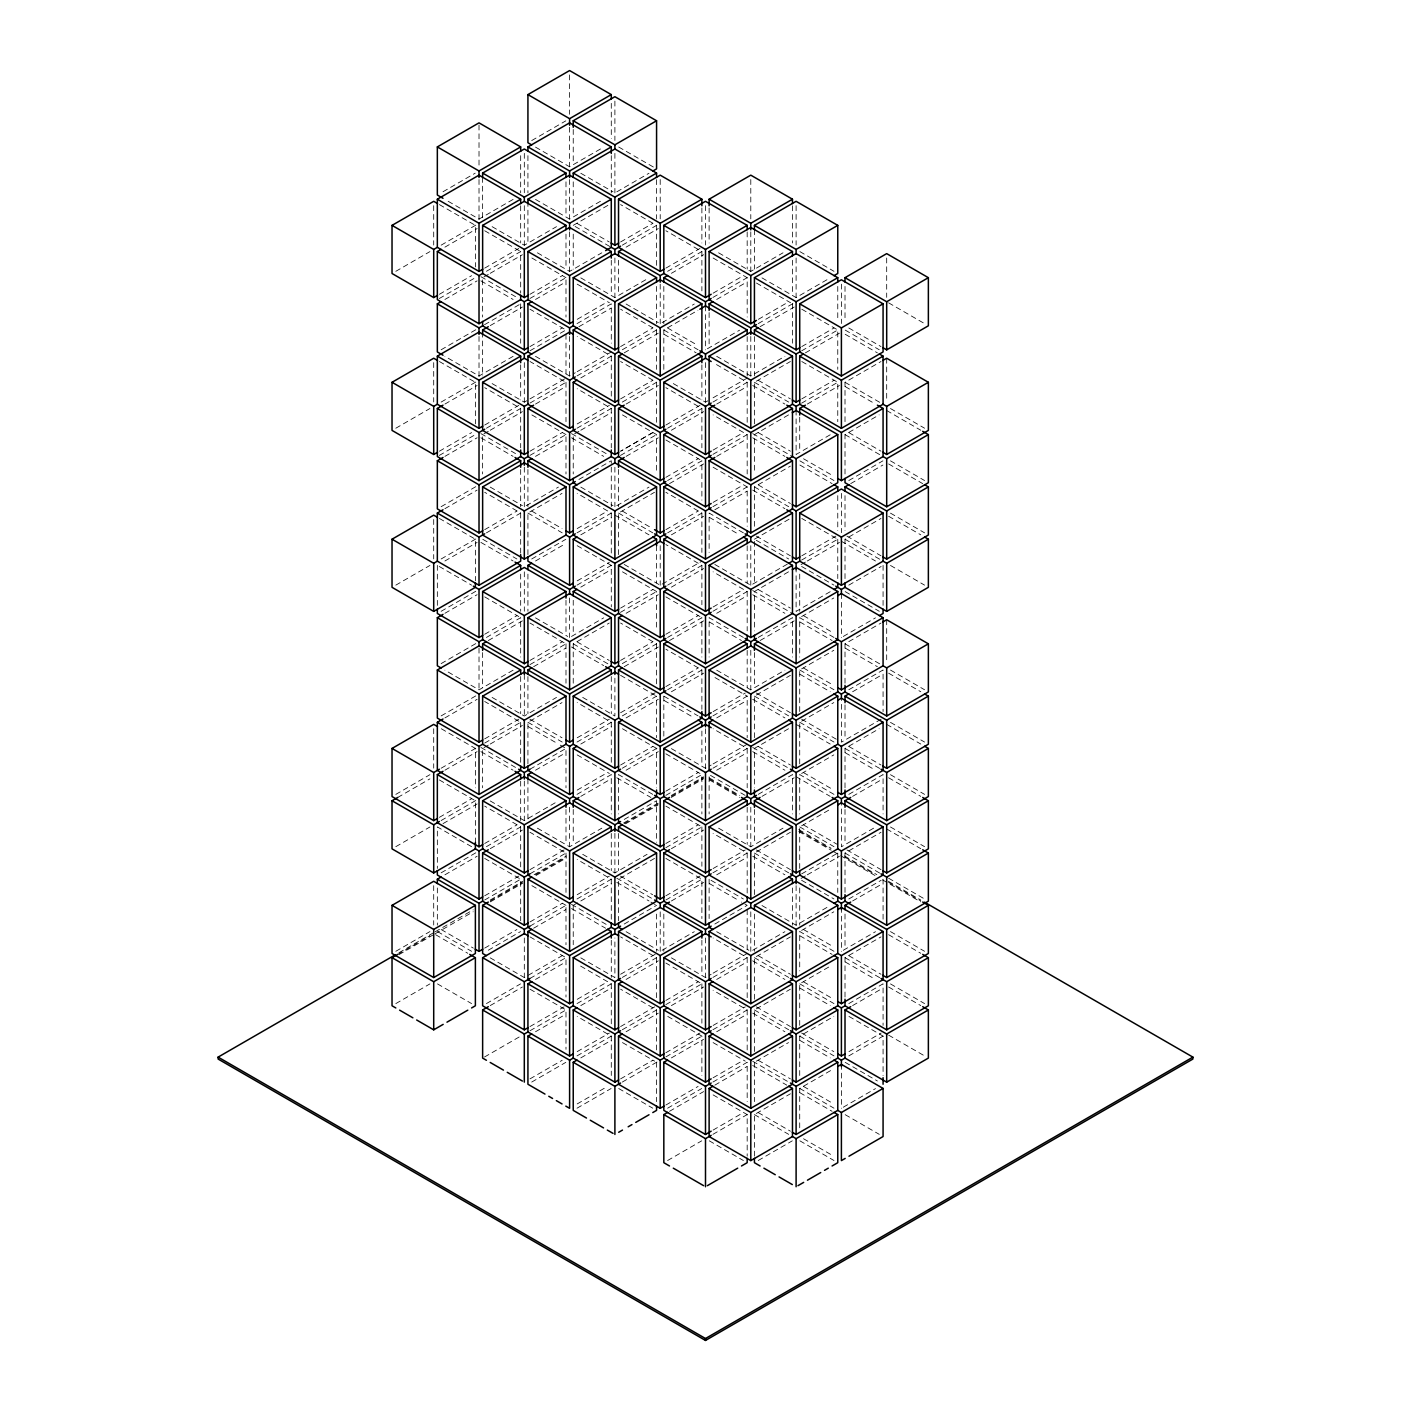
<?xml version="1.0" encoding="UTF-8"?>
<svg xmlns="http://www.w3.org/2000/svg" width="1411" height="1411" viewBox="0 0 1411 1411"><rect width="100%" height="100%" fill="white"/><g stroke="black" fill="none" stroke-linecap="round" stroke-linejoin="round"><path stroke-width="0.75" stroke-dasharray="5 3.75" d="M443.019 191.755L475.225 173.165M531.718 140.553L565.811 120.852M513.11 199.41L479.017 219.093L444.906 199.41M535.51 147.114L569.603 166.798L603.696 147.114M395.821 271.318L429.914 251.617M441.132 245.161L477.112 224.384M444.906 247.154L477.112 228.564M439.385 294.282L471.591 275.692M484.696 268.125L518.789 248.442M492.104 226.66L524.31 245.249L556.516 226.66M535.51 199.41L569.603 219.093L603.696 199.41M616.801 191.843L649.007 173.253M439.227 298.55L477.112 276.679M486.425 271.3L520.677 251.528L520.677 293.082M444.906 299.467L477.112 280.86M488.312 274.404L482.633 277.685L482.633 317.052M490.217 273.311L522.405 254.721M573.236 225.372L609.217 204.595M529.989 294.282L562.195 275.692M537.397 252.816L569.603 271.406L601.809 252.816M620.593 241.969L652.782 223.379M441.132 349.769L477.112 328.992M484.52 324.706L522.405 302.836M529.989 298.462L565.987 277.685L565.987 317.052M622.322 245.161L656.574 225.372L620.593 204.595M490.217 325.606L522.405 307.016M535.51 299.467L565.811 281.953M626.096 247.154L658.302 228.564M513.11 356.33L479.017 376.014L444.906 356.33M529.989 346.577L562.195 327.987M577.187 319.327L607.488 301.831M580.803 277.879L614.896 297.562L649.007 277.879M665.886 268.125L699.979 248.442M395.821 428.221L429.914 408.537M441.132 402.082L477.112 381.287M529.989 350.775L565.987 329.98L529.989 309.203M577.011 323.613L611.28 303.841L611.28 343.208M667.615 271.318L701.884 251.528L665.886 230.751M444.906 404.075L477.112 385.485M578.916 326.699L611.122 308.109M671.407 273.311L703.613 254.721M439.385 451.203L471.591 432.595M484.696 425.046L518.789 405.363M492.104 383.58L524.31 402.17L565.987 378.113M535.51 356.33L569.603 376.014L575.282 372.733M577.187 371.64L611.28 351.956M620.593 346.577L652.782 327.987M662.094 322.625L694.3 304.018M713.084 293.188L743.385 275.692M718.587 252.816L750.793 271.406L782.999 252.816M439.227 455.471L477.112 433.6M486.425 428.221L520.677 408.449L484.696 387.672M529.989 403.07L565.987 382.293L529.989 361.516M577.011 375.926L611.28 356.136L577.187 336.453M622.322 349.769L656.574 329.98L620.593 309.203M712.908 297.456L747.177 277.685L747.177 317.052M444.906 456.37L477.112 437.78M488.312 431.325L482.633 434.606L482.633 473.973M490.217 430.232L522.405 411.624M535.51 404.075L565.811 386.579M580.803 377.919L611.122 360.422M624.209 352.856L658.302 333.172M663.823 369.365L663.823 329.98L697.916 310.297M716.7 299.449L747.001 281.953M529.989 451.203L562.195 432.595M577.187 423.953L609.393 405.363M620.593 398.89L652.782 380.3M707.387 348.764L739.593 330.174M758.377 319.327L788.678 301.831M761.993 277.879L796.104 297.562L830.197 277.879M441.132 506.69L477.112 485.913M529.989 455.383L565.987 434.606L565.987 473.973M577.011 428.221L611.28 408.449L577.187 388.766M622.322 402.082L656.574 382.293L620.593 361.516M758.218 323.613L794.199 302.836M444.906 508.683L477.112 490.093M535.51 456.37L565.811 438.874M578.916 431.325L573.236 434.606L573.236 473.973M580.803 430.232L611.122 412.717M626.096 404.075L658.302 385.485M760.106 326.699L794.199 307.016M665.886 425.046L699.979 405.345M673.294 383.58L705.5 402.17L711.179 398.89M713.084 397.796L747.177 378.113M716.7 356.33L750.793 376.014L784.904 356.33M801.783 346.577L833.989 327.987M484.696 529.654L516.902 511.064M526.197 505.685L558.403 487.095M395.821 585.142L429.914 565.458M441.132 558.985L477.112 538.208M486.425 532.847L520.677 513.057L484.696 492.28M578.916 479.44L611.28 460.744L611.28 506.69M620.417 455.471L658.302 433.6M667.615 428.221L701.884 408.449L665.886 387.672M712.908 402.082L747.177 382.293L714.971 363.703M801.607 350.863L837.764 329.98L837.764 369.365M444.906 560.996L477.112 542.406M527.926 554.611L527.926 513.057L562.037 493.374M626.096 456.37L658.302 437.78M671.407 430.232L703.613 411.624M716.7 404.075L747.001 386.579M754.426 423.847L754.426 382.293L790.407 361.516M805.399 352.856L839.492 333.172M577.187 528.561L607.488 511.064M616.801 505.685L649.007 487.095M665.886 477.341L698.092 458.751M713.084 450.091L743.385 432.595M801.783 398.89L833.989 380.3M441.132 611.298L477.112 590.521M531.718 558.985L565.811 539.302M577.011 532.847L611.28 513.057L577.187 493.374M667.615 480.534L701.884 460.744L701.884 500.129M712.908 454.377L747.177 434.606L713.084 414.905M801.607 403.176L837.764 382.293L837.764 421.66M444.906 613.291L477.112 594.701M535.51 560.996L565.811 543.5M580.803 534.84L611.122 517.343M618.529 554.611L618.529 513.057L654.528 492.28M669.502 483.62L703.613 463.937M716.7 456.37L747.001 438.874M788.52 414.905L754.426 434.606L754.426 473.973M807.304 404.075L839.492 385.485M845.013 421.66L845.013 382.293L881.011 361.516M484.696 634.262L516.902 615.672M577.187 580.873L609.393 562.266M665.886 529.654L698.092 511.064M713.084 502.404L743.385 484.908M830.197 434.782L796.104 454.483L796.104 410.53M441.132 663.611L477.112 642.834M486.425 637.455L520.677 617.665L520.677 657.05M577.011 585.142L611.28 565.37L611.28 606.924M667.615 532.847L701.884 513.057L665.886 492.28M712.908 506.69L747.177 486.901L747.177 526.285M488.312 640.541L522.405 620.858M580.803 587.135L611.122 569.638M671.407 534.84L703.613 516.25M714.813 509.777L747.001 491.187M754.426 526.285L754.426 486.901L790.407 466.124M845.013 473.973L845.013 434.606L879.124 414.905M513.11 670.172L479.017 689.856L444.906 670.172M529.989 660.419L562.195 641.829M571.508 636.449L603.696 617.859M620.593 608.106L652.782 589.516M624.209 564.453L660.207 585.248L701.884 561.172M441.132 715.906L477.112 695.129M529.989 664.599L565.987 643.822L529.989 623.045M620.417 612.392L658.302 590.521M667.615 585.142L701.884 565.37L665.886 544.575M848.805 480.534L882.898 460.85M444.906 717.917L477.112 699.309M533.623 666.697L565.811 648.108M573.236 683.189L573.236 643.822L609.217 623.045M626.096 613.291L658.302 594.701M671.407 587.135L703.613 568.545M754.426 539.214L790.407 518.437M850.71 483.62L882.898 465.03M484.696 738.87L518.789 719.187M492.104 697.422L524.31 716.012L556.516 697.422M620.593 660.419L652.782 641.829M665.886 634.262L698.092 615.672M713.084 607.012L743.385 589.516M714.813 564.453L750.793 585.248L790.583 562.266M801.783 555.811L835.876 536.127M395.821 794.375L429.914 774.692M441.132 768.219L477.112 747.442M484.696 743.068L520.677 722.291L484.696 701.496M622.322 663.611L656.574 643.822L620.593 623.045M667.615 637.455L701.884 617.665L701.884 657.05M712.908 611.298L747.177 591.509L713.084 571.825M801.607 560.079L837.764 539.214L801.783 518.437M397.726 797.462L429.914 778.872M444.906 770.212L477.112 751.622M488.312 745.149L482.633 748.43L482.633 787.814M490.217 744.056L522.405 725.466M527.926 763.845L527.926 722.291L562.037 702.59M624.209 666.697L658.302 647.014M669.502 640.541L703.613 620.858M716.7 613.291L747.001 595.795M788.52 571.825L754.426 591.509L754.426 630.893M805.399 562.089L799.72 565.37L833.989 585.142M807.304 560.996L839.492 542.388M845.013 578.581L845.013 539.214L881.011 518.437M439.385 817.339L471.591 798.749M577.187 737.794L609.393 719.187M620.593 712.731L656.574 691.954M665.886 686.575L698.092 667.985M830.197 591.703L796.104 611.386L796.104 567.451M395.821 846.671L429.914 826.987M441.132 820.532L477.112 799.737M529.989 769.224L565.987 748.43L565.987 787.814M577.011 742.063L611.28 722.291L577.187 702.59M622.322 715.906L656.574 696.134L656.574 737.688M667.615 689.75L701.884 669.978L665.886 649.201M758.218 637.455L792.471 617.665L792.471 657.05M848.805 585.142L881.169 566.464M443.019 823.618L477.112 803.935M535.51 770.212L565.811 752.716M580.803 744.056L611.122 726.559M626.096 717.917L658.302 699.309M671.407 691.76L703.613 673.17M760.106 640.541L794.199 620.858M801.607 616.572L833.813 597.982M484.696 843.496L516.902 824.906M490.217 800.937L524.31 820.62L558.403 800.937M577.187 790.089L607.488 772.593M620.593 765.027L652.782 746.437M713.084 711.638L745.273 693.03M716.7 670.172L750.793 689.856L784.904 670.172M843.284 636.449L875.49 617.859M441.132 872.827L477.112 852.05M486.425 846.671L520.677 826.899L484.696 806.122M577.011 794.375L611.28 774.586L611.28 813.971M622.322 768.219L658.302 747.442M712.908 715.906L747.177 696.134L747.177 737.688M444.906 874.82L477.112 856.23M490.217 848.681L522.405 830.074M580.803 796.368L611.122 778.872M626.096 770.212L658.302 751.622M716.7 717.917L747.001 700.403M754.426 737.688L754.426 696.134L790.407 675.34M799.72 711.532L799.72 669.978L833.813 650.295M845.013 683.189L845.013 643.822L881.011 623.045M484.696 895.791L518.789 876.108M529.989 869.652L564.083 849.951M537.397 828.186L569.603 846.776L601.809 828.186M665.886 791.183L698.092 772.593M671.407 748.624L705.5 768.307L711.179 765.027M713.084 763.933L747.177 744.25M395.821 951.296L429.914 931.595M484.696 899.989L522.405 878.206M529.989 873.832L565.987 853.055L529.989 832.261M624.209 819.438L656.574 800.742L656.574 842.296M665.886 795.363L701.884 774.586L701.884 813.953M712.908 768.219L747.177 748.43L713.084 728.746M848.805 689.75L883.074 669.978L883.074 711.532M398.978 952.707L433.248 932.918M435.152 931.807L473.214 909.83M490.358 899.936L522.723 881.258M534.152 874.661L566.516 855.966M623.627 823.001L657.896 803.212M671.23 795.504L703.595 776.826M397.726 954.383L429.914 935.793M490.217 900.976L522.405 882.386M535.51 874.82L565.811 857.324M624.209 823.618L658.302 803.935M671.407 796.368L703.613 777.778M716.7 770.212L747.001 752.716M788.52 728.746L754.426 748.43L754.426 787.814M799.72 763.845L799.72 722.273L833.813 702.59M852.597 691.76L882.898 674.264M398.978 954.63L433.248 934.84M435.152 933.747L473.214 911.753M490.358 901.858L522.723 883.18M536.057 875.473L566.516 857.888M625.532 823.812L657.896 805.134M671.23 797.444L703.595 778.749M484.696 948.104L516.902 929.514M529.989 921.947L562.195 903.357M577.187 894.697L609.393 876.108M582.708 854.325L614.896 872.933L647.102 854.325M665.886 843.496L698.092 824.906M881.169 719.187L841.397 742.151L841.397 698.216M395.821 1003.591L429.914 983.908M488.312 950.203L520.518 931.595M529.989 926.127L565.987 905.351L565.987 944.735M577.011 898.983L611.28 879.194L577.187 859.511M665.886 847.676L701.884 826.899L665.886 806.122M758.218 794.375L792.471 774.586L792.471 813.953M533.623 928.226L565.811 909.636M573.236 905.351L578.916 902.07M580.803 900.976L611.122 883.48M654.528 858.417L618.529 879.194L618.529 920.766M671.407 848.681L703.613 830.074M761.993 796.368L794.199 777.778M801.607 773.493L833.813 754.903M845.013 787.814L845.013 748.43L879.124 728.746M490.217 957.857L524.31 977.541L565.987 953.483M665.886 895.791L699.979 876.108M713.084 868.559L745.273 849.951M718.587 828.169L750.793 846.776L782.999 828.169M486.425 1003.591L520.518 983.908M529.989 978.44L565.987 957.663L565.987 997.03M624.209 924.046L656.574 905.351M665.886 899.989L703.613 878.206M712.908 872.827L747.177 853.038L713.084 833.354M848.805 794.375L883.074 774.586L883.074 813.953M490.217 1005.584L522.405 986.995M535.51 979.446L565.811 961.932M671.407 900.976L703.613 882.386M716.7 874.82L747.001 857.324M754.426 894.609L754.426 853.055L790.407 832.261M799.72 868.453L799.72 826.899L831.926 808.309M852.597 796.368L882.898 778.872M529.989 1026.555L564.083 1006.872M577.187 999.323L607.488 981.809M620.593 974.26L656.574 953.483M662.094 950.291L694.3 931.701M873.603 828.186L841.397 846.776L841.397 802.841M484.52 1056.998L522.405 1035.127M529.989 1030.753L565.987 1009.959L565.987 1049.343M577.011 1003.591L611.28 983.82L579.074 965.212M622.322 977.435L656.574 957.663L620.593 936.886M714.813 924.046L747.177 905.351L741.498 902.07M801.607 873.92L837.605 853.144M535.51 1031.741L565.811 1014.244M580.803 1005.584L611.122 988.088M626.096 979.446L658.302 960.838M805.399 875.914L799.72 879.194L833.989 898.983M807.304 874.82L839.492 856.23M845.013 892.422L845.013 853.055L881.011 832.261M529.989 1078.868L562.195 1060.278M577.187 1051.618L609.393 1033.028M620.593 1026.555L654.686 1006.872M665.886 1000.417L698.092 981.809M671.407 957.857L705.5 977.541L711.179 974.26M713.084 973.167L747.177 953.483M752.698 950.291L784.904 931.701M761.993 905.545L796.104 925.228L830.197 905.545M531.718 1082.061L565.811 1062.36M577.011 1055.904L611.28 1036.115L577.187 1016.431M622.322 1029.748L656.574 1009.959L620.593 989.182M665.886 1004.597L701.884 983.82L665.886 963.025M712.908 977.435L747.177 957.663L713.084 937.98M848.805 898.983L881.169 880.288M580.803 1057.897L611.122 1040.401M626.096 1031.741L658.302 1013.151M671.407 1005.584L703.613 986.995M716.7 979.446L747.001 961.932M754.426 999.217L754.426 957.663L790.407 936.886M801.607 930.413L833.813 911.823M852.597 900.976L882.898 883.48M577.187 1103.931L607.488 1086.435M620.593 1078.868L652.782 1060.278M665.886 1052.712L699.979 1033.028M713.084 1025.462L745.273 1006.872M843.284 950.291L875.49 931.701M577.011 1108.199L611.122 1088.516M622.322 1082.061L658.302 1061.266M665.886 1056.892L703.613 1035.127M712.908 1029.748L747.177 1009.959L713.084 990.275M671.407 1057.897L703.613 1039.307M716.7 1031.741L747.001 1014.244M754.426 1051.53L754.426 1009.959L790.407 989.182M799.72 1025.374L799.72 983.82L831.926 965.212M845.013 997.03L845.013 957.663L881.011 936.886M665.886 1105.025L698.092 1086.435M713.084 1077.775L743.385 1060.278M667.615 1108.199L701.708 1088.516M712.908 1082.061L747.177 1062.271L747.177 1101.638M848.805 1003.591L883.074 983.82L883.074 1025.374M669.502 1111.304L703.613 1091.603M714.813 1085.147L747.001 1066.557M756.314 1061.178L788.52 1042.588M799.72 1075.499L799.72 1036.115L833.813 1016.431M852.597 1005.584L882.898 988.088M713.084 1130.088L743.385 1112.573M848.963 1051.618L881.169 1033.028M667.615 1160.512L701.708 1140.829M712.908 1134.356L747.177 1114.584L747.177 1156.138M848.805 1055.904L883.074 1036.115L883.074 1075.499M754.426 1156.138L754.426 1114.584L790.407 1093.79M799.72 1127.795L799.72 1088.428L833.813 1068.744M843.284 1107.212L875.49 1088.622M758.218 1160.512L792.312 1140.829M618.688 147.009L654.686 167.786M799.878 251.617L833.989 271.3M888.595 302.836L926.48 324.706M580.803 173.253L613.009 191.843M848.805 327.987L881.011 346.577M845.189 330.086L879.282 349.769M713.084 258.001L747.177 277.685M756.472 283.047L790.583 302.748M801.783 309.203L837.764 329.98M845.189 334.266L877.377 352.856M577.011 223.379L609.217 241.969M575.124 226.465L613.009 248.336M845.013 382.293L882.898 404.163M890.482 408.537L924.575 428.221M801.783 361.516L837.764 382.293M845.189 386.579L875.49 404.075M886.69 410.53L920.783 430.232M626.096 304.018L658.302 322.625M667.615 327.987L697.916 345.483M758.218 380.3L790.407 398.89M848.805 432.595L881.011 451.185M663.823 329.98L698.092 349.769M754.426 382.293L788.678 402.082M845.013 434.606L882.898 456.476M890.482 460.85L924.575 480.534M439.385 204.595L475.384 225.372L475.384 266.926M484.696 230.751L520.677 251.528M531.876 258.001L565.987 277.685M577.187 284.14L609.393 302.748M663.999 334.266L696.187 352.856M752.698 385.485L784.904 404.075M888.595 463.937L922.688 483.62M758.218 432.595L790.407 451.185M803.512 458.751L833.813 476.248M480.904 276.679L516.902 297.456M752.698 433.6L792.312 456.476M799.878 460.85L833.989 480.534M890.482 513.145L924.575 532.847M480.904 280.86L513.11 299.467M752.698 437.78L784.904 456.37M799.878 465.03L832.084 483.62M888.595 516.25L920.783 534.84M758.218 484.908L790.407 503.498M846.917 536.127L881.011 555.811M754.426 486.901L788.678 506.69M845.013 539.214L882.898 561.084M890.482 565.458L924.575 585.142M622.48 414.905L656.574 434.606L656.574 473.973M665.886 439.967L699.979 459.651M713.084 467.217L747.177 486.901M752.698 490.093L784.904 508.683M841.397 541.295L875.49 560.996M756.314 536.127L790.407 555.811M571.508 433.6L607.488 454.377M743.385 532.847L709.116 513.057L709.116 552.424M756.314 540.307L788.678 558.985M845.189 591.615L879.282 611.298M439.385 361.516L475.384 382.293L475.384 423.847M531.876 414.922L565.987 434.606M571.508 437.78L603.696 456.37M709.292 517.343L739.593 534.84M580.803 487.095L613.009 505.685M622.322 511.064L652.623 528.561M758.218 589.516L790.407 608.106M803.512 615.672L833.813 633.169M480.904 433.6L516.902 454.377M618.529 513.057L652.782 532.847M752.698 590.521L794.199 614.49M833.989 637.455L799.72 617.665L799.72 657.05M845.013 643.822L882.898 665.692M890.482 670.066L924.575 689.75M480.904 437.78L513.11 456.37M614.896 515.156L649.007 534.84M752.698 594.701L784.904 613.291M799.878 621.951L832.084 640.541M845.189 648.108L877.377 666.697M888.595 673.17L920.783 691.76M490.217 487.095L522.405 505.685M531.718 511.064L562.037 528.561M803.512 667.985L833.813 685.481M527.926 513.057L562.195 532.847M743.385 637.455L709.116 617.665L709.116 657.05M799.72 669.978L833.989 689.75M890.482 722.379L924.575 742.063M577.187 545.687L611.28 565.37M622.48 571.825L656.574 591.526L656.574 630.893M665.886 596.888L699.979 616.572M709.292 621.951L741.498 640.541M799.878 674.246L830.197 691.76M886.69 724.372L920.783 744.056M756.314 693.03L790.407 712.731M801.607 719.187L837.605 739.964M848.805 746.437L881.011 765.027M482.791 539.302L516.902 558.985M754.426 696.134L788.678 715.906M799.72 722.273L833.989 742.063M845.013 748.43L881.011 769.207M890.482 774.692L924.575 794.375M439.385 518.437L475.384 539.214L475.384 580.768M480.904 542.406L513.11 560.996M714.971 677.545L747.177 696.134M752.698 699.309L784.904 717.917M796.104 724.372L830.197 744.056M845.189 752.716L875.49 770.212M888.595 777.778L920.783 796.368M535.51 617.859L567.716 636.449M577.011 641.829L609.217 660.419M758.218 746.437L790.407 765.027M803.512 772.593L833.813 790.089M439.227 566.464L471.591 585.142M573.236 643.822L611.122 665.692M663.999 696.223L698.092 715.906M752.698 747.442L788.678 768.219M833.989 794.375L799.72 774.586L799.72 813.953M890.482 826.987L924.575 846.671M484.696 596.888L518.789 616.572M571.508 647.014L603.696 665.604M620.593 675.358L656.574 696.134M663.999 700.403L694.3 717.917M752.698 751.622L784.904 770.212M796.104 776.685L830.197 796.368M886.69 828.98L920.783 848.681M582.708 697.422L614.896 716.012L614.896 674.44M803.512 824.906L837.605 844.589M846.917 849.951L881.011 869.635M745.114 795.363L709.116 774.586L709.116 813.953M799.72 826.899L833.989 846.671M845.013 853.055L881.011 873.832M888.595 878.206L924.575 898.983M709.31 777.92L739.77 795.504M798.785 829.58L831.167 848.276M844.483 855.966L876.848 874.661M888.277 881.258L920.642 899.936M622.48 728.746L656.574 748.43L656.574 787.814M665.886 753.809L699.979 773.493M709.292 778.872L739.593 796.368M799.878 831.167L830.197 848.681M845.189 857.324L875.49 874.82M888.595 882.386L920.783 900.976M709.31 779.842L739.77 797.444M798.785 831.52L831.167 850.198M833.054 851.292L838.769 854.59M840.674 855.701L874.943 875.473M882.563 879.882L920.642 901.858M529.83 719.187L562.037 737.794M756.314 849.951L790.407 869.635M527.926 722.291L562.195 742.063M652.782 794.375L618.529 774.586L618.529 813.953M754.426 853.055L788.678 872.827M890.482 931.595L924.575 951.296M528.102 726.559L558.403 744.056M560.29 745.149L565.987 748.43M577.187 754.903L609.393 773.493M616.801 777.778L650.894 797.462M752.698 856.23L784.904 874.82M888.595 934.699L920.783 953.289M803.512 929.514L833.813 947.01M848.805 955.67L881.011 974.26M480.904 747.442L516.902 768.219M711.021 880.288L743.385 898.983M833.989 951.296L799.72 931.507L799.72 970.874M845.013 957.663L881.011 978.44M890.482 983.908L924.575 1003.591M441.29 728.746L475.384 748.43L475.384 787.814M480.904 751.622L513.11 770.212M665.886 858.417L701.884 879.194L701.884 918.579M709.292 883.48L739.593 900.976M799.878 935.793L832.084 954.383M845.189 961.932L875.49 979.446M888.595 986.995L920.783 1005.584M620.417 876.108L652.623 894.697M716.7 931.701L748.906 950.291M758.218 955.67L790.407 974.26M803.512 981.809L833.813 999.323M616.801 878.206L652.782 898.983M754.426 957.663L788.678 977.435M799.72 983.82L833.989 1003.591M888.595 1035.127L926.48 1056.998M439.385 779.966L475.384 800.742L475.384 842.296M616.801 882.386L649.007 900.976M650.894 902.07L656.574 905.351M752.698 960.838L784.904 979.446M799.878 988.088L830.197 1005.584M848.963 1016.431L883.074 1036.115M626.096 931.701L658.302 950.291M756.314 1006.872L790.407 1026.555M801.607 1033.028L833.813 1051.618M471.591 846.671L437.339 826.899L437.339 868.453M571.508 904.363L607.488 925.14M754.426 1009.959L788.678 1029.748M799.72 1036.115L833.989 1055.904M845.189 1062.36L877.377 1080.967M484.696 858.417L520.677 879.194L520.677 920.766M531.876 885.667L565.987 905.351M571.508 908.543L605.601 928.226M752.698 1013.151L784.904 1031.741M799.878 1040.401L830.197 1057.897M580.803 957.857L614.896 977.541L614.896 937.98M758.218 1060.278L790.407 1078.868M803.512 1086.435L833.813 1103.931M752.698 1061.266L788.678 1082.061M799.72 1088.428L833.989 1108.199M845.189 1114.672L879.282 1134.356M529.989 936.886L565.987 957.663M667.773 1016.431L701.884 1036.115L701.884 1075.499M713.084 1042.588L745.273 1061.178M752.698 1065.464L786.791 1085.147M799.878 1092.696L832.084 1111.304M441.132 929.514L473.32 948.104M758.218 1112.573L790.407 1131.181M803.512 1138.73L833.813 1156.226M437.498 931.595L471.591 951.296M754.426 1114.584L788.678 1134.356M799.878 1140.829L833.989 1160.512M435.611 934.699L467.799 953.289M529.989 989.182L565.987 1009.959M622.48 1042.588L654.686 1061.178M713.084 1094.883L747.177 1114.584M437.498 983.908L471.591 1003.591M618.688 1088.516L652.782 1108.199M709.292 1140.829L743.385 1160.512M886.69 258.001L886.69 297.368M886.69 358.235L886.69 401.976M886.69 619.764L886.69 663.505M883.074 565.37L883.074 606.924M883.074 879.194L883.074 920.766M845.013 286.433L845.013 321.426M845.013 495.649L845.013 530.659M845.013 704.883L845.013 739.875M845.013 809.491L845.013 844.483M845.013 914.099L845.013 949.092M841.397 284.14L841.397 323.525M841.397 493.374L841.397 532.741M841.397 593.608L841.397 637.543M841.397 907.449L841.397 951.384M841.397 1064.37L841.397 1108.305M837.764 286.433L837.764 321.426M837.764 495.649L837.764 530.659M837.764 539.214L837.764 578.581M837.764 853.055L837.764 892.422M799.72 417.197L799.72 452.19M799.72 574.118L799.72 611.298M799.72 887.942L799.72 925.14M796.104 205.689L796.104 245.055M796.104 258.001L796.104 297.562M796.104 885.667L796.104 925.228M792.471 205.777L792.471 242.974M792.471 260.277L792.471 295.269M792.471 303.841L792.471 343.208M792.471 887.942L792.471 925.14M754.426 229.746L754.426 269.113M754.426 336.541L754.426 375.926M754.426 541.401L754.426 582.955M754.426 652.57L754.426 687.563M754.426 809.491L754.426 844.483M754.426 914.099L754.426 951.296M754.426 1062.271L754.426 1101.638M750.793 179.532L750.793 218.899M750.793 231.845L750.793 271.406M750.793 336.453L750.793 376.014M750.793 545.669L750.793 585.248M750.793 650.295L750.793 689.856M750.793 807.215L750.793 846.776M750.793 911.823L750.793 951.384M747.177 231.933L747.177 269.113M747.177 336.541L747.177 375.926M747.177 382.293L747.177 423.847M747.177 434.606L747.177 473.973M747.177 545.775L747.177 582.955M747.177 591.509L747.177 630.893M747.177 650.383L747.177 687.563M747.177 748.43L747.177 787.814M747.177 807.304L747.177 844.483M747.177 853.038L747.177 894.609M747.177 909.725L747.177 951.296M747.177 957.663L747.177 999.217M747.177 1009.959L747.177 1051.53M709.116 207.964L709.116 242.974M709.116 312.589L709.116 347.582M709.116 879.194L709.116 918.579M705.5 205.689L705.5 245.055M705.5 305.922L705.5 349.857M705.5 362.609L705.5 402.17M705.5 728.746L705.5 768.307M705.5 937.98L705.5 977.541M701.884 207.964L701.884 242.974M701.884 251.528L701.884 290.895M701.884 364.885L701.884 399.895M701.884 408.449L701.884 447.816M701.884 513.057L701.884 552.424M701.884 565.37L701.884 604.737M701.884 669.978L701.884 709.345M701.884 731.039L701.884 766.032M701.884 826.899L701.884 866.266M701.884 940.255L701.884 975.248M701.884 983.82L701.884 1023.187M663.823 286.433L663.823 323.613M663.823 696.134L663.823 737.688M663.823 914.099L663.823 951.296M660.207 179.532L660.207 218.917M660.207 284.14L660.207 323.719M660.207 545.669L660.207 585.248M660.207 911.823L660.207 951.384M656.574 179.638L656.574 219.005M656.574 225.372L656.574 266.944M656.574 286.433L656.574 323.613M656.574 329.98L656.574 369.365M656.574 382.293L656.574 423.847M656.574 545.775L656.574 582.955M656.574 643.822L656.574 685.376M656.574 914.099L656.574 951.296M656.574 957.663L656.574 999.217M656.574 1009.959L656.574 1051.53M656.574 1062.271L656.574 1101.638M618.529 260.277L618.529 295.269M618.529 469.493L618.529 506.69M618.529 833.46L618.529 870.64M614.896 101.081L614.896 140.447M614.896 153.376L614.896 192.937M614.896 258.001L614.896 297.562M614.896 467.217L614.896 506.778M614.896 833.354L614.896 872.933M611.28 103.356L611.28 138.366M611.28 155.669L611.28 192.848M611.28 260.277L611.28 295.269M611.28 356.136L611.28 397.69M611.28 408.449L611.28 447.816M611.28 513.057L611.28 554.611M611.28 676.539L611.28 713.719M611.28 722.291L611.28 763.845M611.28 833.46L611.28 870.64M611.28 879.194L611.28 920.766M611.28 940.255L611.28 977.435M611.28 983.82L611.28 1025.374M611.28 1036.115L611.28 1075.499M573.236 129.512L573.236 164.505M573.236 181.825L573.236 216.818M573.236 234.12L573.236 269.131M573.236 600.275L573.236 635.267M573.236 809.491L573.236 844.483M573.236 905.351L573.236 944.735M569.603 74.924L569.603 114.291M569.603 127.237L569.603 166.798M569.603 179.532L569.603 219.093M569.603 231.845L569.603 271.406M569.603 336.453L569.603 376.014M569.603 597.982L569.603 637.543M569.603 807.215L569.603 846.776M565.987 181.825L565.987 216.818M565.987 234.12L565.987 269.113M565.987 334.354L565.987 373.739M565.987 382.293L565.987 421.66M565.987 600.275L565.987 635.267M565.987 643.822L565.987 683.189M565.987 809.491L565.987 844.483M565.987 853.055L565.987 892.422M527.926 155.669L527.926 192.848M527.926 201.403L527.926 242.974M527.926 469.51L527.926 506.69M527.926 574.118L527.926 611.298M527.926 676.539L527.926 713.719M527.926 778.96L527.926 820.532M524.31 153.376L524.31 192.76M524.31 205.689L524.31 245.249M524.31 362.609L524.31 402.17M524.31 467.217L524.31 506.778M524.31 571.825L524.31 611.21M524.31 674.44L524.31 716.012M524.31 781.059L524.31 820.62M524.31 937.98L524.31 977.541M520.677 155.669L520.677 192.848M520.677 205.777L520.677 242.974M520.677 303.841L520.677 343.208M520.677 364.885L520.677 399.895M520.677 408.449L520.677 447.816M520.677 469.51L520.677 506.69M520.677 513.057L520.677 554.611M520.677 574.118L520.677 611.298M520.677 676.539L520.677 713.719M520.677 722.291L520.677 763.845M520.677 781.147L520.677 820.532M520.677 826.899L520.677 868.453M482.633 177.451L482.633 219.005M482.633 332.167L482.633 375.926M482.633 652.57L482.633 687.58M479.017 125.05L479.017 166.604M479.017 179.532L479.017 221.104M479.017 336.453L479.017 378.007M479.017 648.108L479.017 691.849M437.339 565.37L437.339 606.924M437.339 887.96L437.339 925.14M433.706 205.689L433.706 245.055M433.706 362.609L433.706 401.976M433.706 519.53L433.706 558.897M433.706 728.746L433.706 768.131M433.706 885.667L433.706 925.034M652.782 432.595L620.593 451.203L652.782 432.595"/><path stroke-width="1.5" d="M443.019 198.316L437.339 195.035L437.339 146.92L479.017 122.863L520.677 146.92L520.677 151.294M531.718 144.927L527.926 142.74L527.926 94.608L569.603 70.55L611.28 94.608L611.28 98.982M437.339 146.92L479.017 170.978L520.677 146.92M527.926 94.608L569.603 118.665L611.28 94.608M437.498 295.375L433.706 297.562L392.029 273.505L392.029 225.372L433.706 201.314L437.498 203.501M482.791 269.219L479.017 271.406L437.339 247.348L437.339 199.216L479.017 175.158L520.677 199.216L520.677 203.59M482.633 177.451L482.633 173.077L524.31 149.002L565.987 173.077L565.987 177.451M527.926 151.294L527.926 146.92L569.603 122.863L611.28 146.92L611.28 153.482M573.236 127.325L573.236 120.764L614.896 96.706L656.574 120.764L656.574 168.879L652.782 171.066M392.029 225.372L433.706 249.43L437.498 247.242M437.339 199.216L479.017 223.273L520.677 199.216M482.633 173.077L524.31 197.134L565.987 173.077M527.926 146.92L569.603 170.978L611.28 146.92M573.236 120.764L614.896 144.822L656.574 120.764M520.677 295.269L520.677 299.643L479.017 323.719L437.339 299.643L437.339 251.528L441.132 249.341M528.102 295.375L524.31 297.562L482.633 273.487L482.633 225.372L524.31 201.314L565.987 225.372L565.987 229.746M527.926 203.59L527.926 199.216L569.603 175.158L611.28 199.216L611.28 247.348L605.601 250.629M573.236 177.451L573.236 173.077L614.896 149.002L656.574 173.077L656.574 177.451M437.339 251.528L479.017 275.586L482.791 273.399M482.633 225.372L524.31 249.43L565.987 225.372M527.926 199.216L569.603 223.273L611.28 199.216M573.236 173.077L614.896 197.134L656.574 173.077M443.019 355.237L437.339 351.956L437.339 303.841L441.132 301.654M520.518 299.555L524.31 301.742L528.102 299.555L527.926 251.528L569.603 227.471L611.28 251.528L611.28 258.09M663.999 269.219L660.207 271.406L618.529 247.348L618.529 199.216L660.207 175.158L701.884 199.216L701.884 205.777M611.122 243.062L614.896 245.249L618.688 243.062M437.339 303.841L479.017 327.899L482.791 325.712M527.926 251.528L569.603 275.586L611.28 251.528M611.122 247.242L614.896 249.43L620.593 246.149M618.529 199.216L660.207 223.273L701.884 199.216M437.498 452.296L433.706 454.483L392.029 430.408L392.029 382.293L433.706 358.235L437.498 360.422M482.791 426.14L479.017 428.327L437.339 404.269L437.339 356.136L479.017 332.079L520.677 356.136L520.677 362.698M482.633 334.354L482.633 329.98L488.312 326.699M482.633 329.98L524.31 354.055L528.102 351.868L527.926 303.841L531.718 301.654M618.688 347.67L614.896 349.857L573.236 325.8L573.236 277.685L614.896 253.627L656.574 277.685L656.574 282.059M618.529 255.902L618.529 251.528L622.322 249.341M711.179 294.282L705.5 297.562L663.823 273.487L663.823 225.372L705.5 201.314L747.177 225.372L747.177 229.746M709.116 205.777L709.116 199.216L750.793 175.158L792.471 199.216L792.471 203.59M482.633 321.426L482.633 325.8L524.31 349.857L528.102 347.67M527.926 299.643L569.603 323.701L573.395 321.514M392.029 382.293L433.706 406.35L437.498 404.163M437.339 356.136L479.017 380.194L520.677 356.136M527.926 303.841L569.603 327.899L573.395 325.712M573.236 277.685L614.896 301.742L656.574 277.685M618.529 251.528L660.207 275.586L663.999 273.399M663.823 225.372L705.5 249.43L747.177 225.372M709.116 199.216L750.793 223.273L792.471 199.216M520.677 450.003L520.677 456.564L479.017 480.622L437.339 456.564L437.339 408.449L443.019 405.169M528.102 452.296L524.31 454.483L482.633 430.408L482.633 382.293L524.31 358.235L528.102 360.422M573.395 426.14L569.603 428.327L527.926 404.269L527.926 356.136L569.603 332.079L573.395 334.266M618.688 399.983L614.896 402.17L573.236 378.113L573.236 329.98L577.011 327.793M618.529 303.824L660.207 279.766L701.884 303.841L701.884 351.956L660.207 376.014L618.529 351.956L618.529 303.824L660.207 327.899L701.884 303.824M663.823 282.059L663.823 277.685L667.615 275.498M756.472 320.42L750.793 323.701L709.116 299.643L709.116 251.528L750.793 227.471L792.471 251.528L792.471 255.902M754.426 229.746L754.426 225.372L796.104 201.314L837.764 225.372L837.764 273.487L833.989 275.692M437.339 408.449L479.017 432.507L484.696 429.226M482.633 382.293L524.31 406.35L528.102 404.163M527.926 356.136L569.603 380.194L575.282 376.913M573.236 329.98L614.896 354.038L618.688 351.85M663.823 277.685L705.5 301.742L711.179 298.462M709.116 251.528L750.793 275.586L792.471 251.528M754.426 225.372L796.104 249.43L837.764 225.372M482.791 530.748L479.017 532.935L437.339 508.877L437.339 460.744L443.019 457.464M611.28 450.003L611.28 456.564L569.603 480.622L527.926 456.564L527.926 408.449L533.623 405.169M618.688 452.278L614.896 454.483L573.236 430.408L573.236 382.293L577.011 380.106M663.999 426.14L660.207 428.327L618.529 404.251L618.529 356.136L622.322 353.949M699.821 309.203L705.5 305.922L747.177 329.98L747.177 334.354M709.116 310.402L709.116 303.841L712.908 301.654M799.878 347.67L796.104 349.857L754.426 325.8L754.426 277.685L796.104 253.627L837.764 277.685L837.764 282.059M437.339 460.744L479.017 484.82L520.677 460.744L520.677 467.306M520.518 456.476L524.31 458.663L528.102 456.476M527.926 408.449L569.603 432.507L575.282 429.226M573.236 382.293L614.896 406.35L618.688 404.163M618.529 356.136L660.207 380.194L701.884 356.136L701.884 362.698M699.821 350.757L705.5 354.038L747.177 329.98M709.116 303.841L750.793 327.899L756.472 324.618M754.426 277.685L796.104 301.742L837.764 277.685M475.384 582.955L475.384 587.329L433.706 611.386L392.029 587.329L392.029 539.214L433.706 515.156L437.498 517.343M520.677 554.611L520.677 561.172L479.017 585.248L437.339 561.172L437.339 513.057L443.019 509.777M482.633 486.901L524.31 462.843L565.987 486.901L565.987 535.034L524.31 559.091L482.633 535.034L482.633 486.901L524.31 510.958L565.987 486.901M527.926 467.306L527.926 460.744L531.718 458.557M663.999 478.435L660.207 480.622L618.529 456.564L618.529 408.449L624.209 405.169M711.179 451.185L705.5 454.465L663.823 430.408L663.823 382.293L705.5 358.235L711.179 361.516M709.116 356.136L750.793 332.079L792.471 356.136L792.471 404.269L750.793 428.327L709.116 404.251L709.116 356.136L750.793 380.194L792.471 356.136M754.426 334.354L754.426 329.98L758.218 327.793M799.72 303.824L841.397 279.766L883.074 303.824L883.074 351.956L841.397 376.014L799.72 351.956L799.72 303.824L841.397 327.899L883.074 303.824M845.013 282.059L845.013 277.685L886.69 253.627L928.367 277.685L928.367 325.8L886.69 349.857L882.898 347.67M392.029 539.214L433.706 563.271L437.498 561.084M437.339 513.057L479.017 537.115L484.696 533.834M527.926 460.744L569.603 484.82L575.282 481.539M611.122 456.476L614.896 458.663L618.688 456.476M618.529 408.449L660.207 432.507L665.886 429.226M663.823 382.293L705.5 406.35L711.179 403.07M754.426 329.98L796.104 354.038L799.878 351.85M845.013 277.685L886.69 301.742L928.367 277.685M573.236 486.901L614.896 462.843L656.574 486.901L656.574 535.034L614.896 559.091L573.236 535.034L573.236 486.901L614.896 510.958L656.574 486.901M618.529 467.306L618.529 460.744L624.209 457.464M711.179 503.498L705.5 506.778L663.823 482.721L663.823 434.606L667.615 432.419M786.791 405.169L792.471 408.449L792.471 456.564L750.793 480.622L709.116 456.564L709.116 408.449L714.813 405.169M879.282 353.949L883.074 356.136L883.074 404.251L841.397 428.327L799.72 404.251L799.72 356.136L803.512 353.949M565.811 530.748L569.603 532.935L573.395 530.748M792.312 399.983L796.104 402.17L799.878 399.983M473.32 586.147L479.017 589.428L520.677 565.37L520.677 569.744M565.811 534.928L569.603 537.115L575.282 533.834M618.529 460.744L660.207 484.82L665.886 481.539M663.823 434.606L705.5 458.663L711.179 455.383M709.116 408.449L750.793 432.507L792.471 408.449M792.312 404.163L796.104 406.35L799.878 404.163M799.72 356.136L841.397 380.194L883.074 356.136M441.132 667.985L437.339 665.798L437.339 617.665L443.019 614.385M528.102 661.512L524.31 663.699L482.633 639.642L482.633 591.509L524.31 567.451L565.987 591.526L565.987 598.088M527.926 569.744L527.926 565.37L531.718 563.183M618.688 609.199L614.896 611.386L573.236 587.329L573.236 539.214L577.011 537.027M747.177 530.642L747.177 535.034L705.5 559.091L663.823 535.034L663.823 486.901L667.615 484.714M786.791 457.464L792.471 460.744L792.471 508.877L750.793 532.935L709.116 508.877L709.116 460.744L714.813 457.464M792.312 412.717L796.104 410.53L837.764 434.606L837.764 482.721L796.104 506.778L792.312 504.591M799.72 415.01L799.72 408.449L805.399 405.169M882.898 360.422L886.69 358.235L928.367 382.293L928.367 430.408L886.69 454.465L882.898 452.278M437.339 609.111L437.339 613.485L479.017 637.543L482.791 635.356M527.926 556.798L527.926 561.172L569.603 585.248L573.395 583.06M654.528 529.654L660.207 532.935L663.999 530.748M437.339 617.665L479.017 641.74L482.791 639.536M482.633 591.509L524.31 615.584L565.987 591.509M527.926 565.37L569.603 589.428L575.282 586.147M573.236 539.214L614.896 563.271L656.574 539.214L656.574 545.775M654.528 533.834L660.207 537.115L665.886 533.834M663.823 486.901L705.5 510.958L711.179 507.678M709.116 460.744L750.793 484.802L792.471 460.744M792.312 456.476L796.104 458.663L837.764 434.606M799.72 408.449L841.397 432.507L883.074 408.449L883.074 456.564L841.397 480.622L837.605 478.435M882.898 404.163L886.69 406.35L928.367 382.293M482.791 739.964L479.017 742.151L437.339 718.093L437.339 669.978L479.017 645.921L520.677 669.978L520.677 674.352M482.633 650.383L482.633 643.822L486.425 641.635M527.926 617.665L569.603 593.608L611.28 617.665L611.28 665.798L569.603 689.856L527.926 665.798L527.926 617.665L569.603 641.723L611.28 617.665M573.236 595.901L573.236 591.509L577.011 589.322M663.999 635.356L660.207 637.543L618.529 613.485L618.529 565.37L660.207 541.295L663.999 543.482M711.179 608.106L705.5 611.386L663.823 587.329L663.823 539.214L667.615 537.027M437.339 669.978L479.017 694.036L520.677 669.978M482.633 643.822L524.31 667.879L528.102 665.692M573.236 591.509L614.896 615.584L618.688 613.397M618.529 565.37L660.207 589.428L665.886 586.147M663.823 539.214L705.5 563.271L747.177 539.214L747.177 543.588M745.114 533.834L750.793 537.115L792.471 513.057L792.471 561.172L796.104 563.271L799.878 561.084M792.312 508.771L796.104 510.958L837.764 486.901L837.764 491.275M882.898 456.476L886.69 458.663L928.367 434.606L928.367 482.721L886.69 506.778L845.013 482.721L845.013 478.347M437.498 818.433L433.706 820.62L392.029 796.562L392.029 748.43L433.706 724.372L437.498 726.559M520.677 766.032L520.677 770.406L479.017 794.464L437.339 770.406L437.339 722.291L443.019 719.01M482.633 696.134L524.31 672.077L565.987 696.134L565.987 744.25L524.31 768.307L482.633 744.25L482.633 696.134L524.31 720.192L565.987 696.134M527.926 674.352L527.926 669.978L531.718 667.791M663.999 687.668L660.207 689.856L618.529 665.798L618.529 617.665L622.322 615.478M747.177 635.267L747.177 639.642L705.5 663.699L663.823 639.642L663.823 591.509L667.615 589.322M709.116 565.37L750.793 541.295L792.471 565.37L792.471 613.485L750.793 637.543L709.116 613.485L709.116 565.37L750.793 589.428L792.471 565.37M799.72 513.057L841.397 489L883.074 513.057L883.074 561.172L841.397 585.248L799.72 561.172L799.72 513.057L841.397 537.115L883.074 513.057M845.013 491.275L845.013 486.901L848.805 484.714M611.122 661.512L614.896 663.699L618.688 661.512M788.678 563.359L792.471 561.172M792.312 556.904L796.104 559.091L799.878 556.904M392.029 748.43L433.706 772.505L439.385 769.224M437.339 722.291L479.017 746.348L482.791 744.161M527.926 669.978L569.603 694.036L611.28 669.978L611.28 674.352M611.122 665.692L614.896 667.879L618.688 665.692M618.529 617.665L660.207 641.723L665.886 638.442M663.823 591.509L705.5 615.584L711.179 612.303M845.013 486.901L886.69 510.958L928.367 486.901L928.367 535.034L886.69 559.091L882.898 556.904M475.384 842.296L475.384 848.858L433.706 872.933L392.029 848.858L392.029 800.742L397.726 797.462M482.791 844.589L479.017 846.776L437.339 822.719L437.339 774.586L443.019 771.306M618.688 766.12L614.896 768.307L573.236 744.25L573.236 696.134L614.896 672.077L618.688 674.264M573.236 696.134L614.896 720.192L618.688 718.005L618.529 669.978L622.322 667.791M711.179 712.731L705.5 716.012L663.823 691.937L663.823 643.822L667.615 641.635M792.312 569.638L796.104 567.451L837.764 591.509L837.764 639.642L796.104 663.699L754.426 639.642L754.426 635.267M565.811 739.964L569.603 742.151L573.395 739.964M833.989 589.516L837.764 587.329L837.764 582.955M392.029 800.742L433.706 824.8L439.385 821.519M437.339 774.586L479.017 798.644L520.677 774.586L520.677 778.96M518.631 769.224L524.31 772.505L529.989 769.224M565.811 744.161L569.603 746.348L573.395 744.161M618.529 669.978L660.207 694.036L665.886 690.755M663.823 643.822L705.5 667.879L747.177 643.822L747.177 648.196M745.114 638.442L750.793 641.723L756.472 638.442M792.312 613.397L796.104 615.584L837.764 591.509M835.718 586.147L841.397 589.428L845.189 587.241M882.898 561.084L886.69 563.271L928.367 539.214L928.367 587.329L886.69 611.386L845.013 587.329L845.013 582.955M528.102 870.728L524.31 872.915L482.633 848.858L482.633 800.742L524.31 776.685L565.987 800.742L565.987 807.304M527.926 778.96L527.926 774.586L531.718 772.399M656.574 790.001L656.574 796.562L614.896 820.62L573.236 796.562L573.236 748.43L577.011 746.243M663.999 792.276L660.207 794.464L618.529 770.406L618.529 722.273L622.322 720.086M792.471 718.093L750.793 742.151L709.116 718.093L709.116 669.978L750.793 645.921L792.471 669.978L792.471 718.093L796.104 720.192L837.764 696.134L837.764 744.25L796.104 768.307L792.312 766.12M754.426 650.383L754.426 643.822L758.218 641.635M837.605 595.795L841.397 593.608L883.074 617.665L883.074 665.798L841.397 689.856L837.605 687.668M527.926 766.032L527.926 770.406L569.603 794.464L573.395 792.276M618.529 718.093L660.207 742.151L701.884 718.093L701.884 711.532M879.282 615.672L883.074 613.485L883.074 609.111M475.225 848.769L479.017 850.956L482.791 848.769M482.633 800.742L524.31 824.8L565.987 800.742M527.926 774.586L569.603 798.644L573.395 796.457M573.236 748.43L614.896 772.487L620.593 769.207M618.529 722.273L660.207 746.348L701.884 722.273L701.884 726.647M699.821 716.911L705.5 720.192L711.179 716.911M709.116 669.978L750.793 694.036L792.471 669.978M754.426 643.822L796.104 667.879L837.764 643.822L837.764 691.937L796.104 716.012L792.312 713.825M835.718 638.442L841.397 641.723L883.074 617.665M392.029 905.351L433.706 881.293L475.384 905.351L475.384 953.483L433.706 977.541L392.029 953.483L392.029 905.351L433.706 929.408L475.384 905.351M437.339 883.568L437.339 879.194L441.132 877.007M528.102 923.041L524.31 925.228L482.633 901.17L482.633 853.055L488.312 849.775M573.395 896.885L569.603 899.072L527.926 875.014L527.926 826.899L569.603 802.841L611.28 826.899L611.28 831.273M573.236 807.304L573.236 800.742L578.916 797.462M747.177 792.188L747.177 796.562L705.5 820.62L663.823 796.562L663.823 748.43L705.5 724.372L711.179 727.653M788.678 720.086L792.471 722.273L792.471 770.406L750.793 794.464L709.116 770.406L709.116 722.273L712.908 720.086M882.898 621.951L886.69 619.764L928.367 643.822L928.367 691.937L886.69 716.012L845.013 691.937L845.013 685.376M437.339 870.64L437.339 875.014L479.017 899.072L482.791 896.885M437.339 879.194L479.017 903.269L482.791 901.082M482.633 853.055L524.31 877.113L529.989 873.832M527.926 826.899L569.603 850.956L611.28 826.899M573.236 800.742L614.896 824.8L620.593 821.519M654.528 795.363L660.207 798.644L663.999 796.457M663.823 748.43L705.5 772.487L711.179 769.207M709.116 722.273L750.793 746.348L792.471 722.273M837.605 691.849L841.397 694.036L845.189 691.849M882.898 665.692L886.69 667.879L928.367 643.822M924.452 902.14L1192.895 1057.121L1192.895 1059.044L705.5 1340.45L218.105 1059.044L218.105 1057.121L395.168 954.894M395.821 1007.965L392.029 1005.778L392.029 957.663L397.726 954.383M486.425 955.67L482.633 953.483L482.633 905.351L488.312 902.07M611.28 922.953L611.28 927.327L569.603 951.384L527.926 927.327L527.926 879.194L531.718 877.007M573.236 853.055L614.896 828.98L656.574 853.055L656.574 901.17L614.896 925.228L573.236 901.17L573.236 853.055L614.896 877.113L656.574 853.055M618.529 831.273L618.529 826.899L622.322 824.712M711.179 869.635L705.5 872.915L663.823 848.858L663.823 800.742L669.502 797.462M837.605 700.403L841.397 698.216L883.074 722.273L883.074 770.406L841.397 794.464L837.605 792.276M845.013 702.696L845.013 696.134L848.805 693.947M475.225 949.197L479.017 951.384L482.791 949.197M618.529 818.327L618.529 822.701L660.207 846.776L663.999 844.589M392.029 957.663L433.706 981.721L475.384 957.663L475.384 1005.778L471.591 1007.965M482.633 905.351L524.31 929.408L529.989 926.127M527.926 879.194L569.603 903.269L573.395 901.082M618.529 826.899L660.207 850.956L663.999 848.769M663.823 800.742L705.5 824.8L747.177 800.742L747.177 805.117M747.001 796.457L750.793 798.644L756.472 795.363M790.407 769.207L796.104 772.487L837.764 748.43L837.764 796.562L796.104 820.62L754.426 796.562L754.426 790.001M837.605 744.161L841.397 746.348L883.074 722.273M845.013 696.134L886.69 720.192L928.367 696.134L928.367 744.25L886.69 768.307L882.898 766.12M528.102 1027.649L524.31 1029.836L482.633 1005.778L482.633 957.663L524.31 933.606L528.102 935.793M573.395 1001.51L569.603 1003.697L527.926 979.622L527.926 931.507L531.718 929.32M747.177 896.796L747.177 901.17L705.5 925.228L663.823 901.17L663.823 853.038L669.502 849.757M709.116 826.899L750.793 802.824L792.471 826.899L792.471 875.014L750.793 899.072L709.116 875.014L709.116 826.899L750.793 850.956L792.471 826.899M754.426 807.304L754.426 800.742L760.106 797.462M416.668 1019.994L433.706 1029.836L443.177 1024.368M446.97 1022.181L467.799 1010.153M654.528 895.791L660.207 899.072L663.999 896.885M482.633 957.663L524.31 981.721L529.989 978.44M527.926 931.507L569.603 955.564L611.28 931.507L611.28 938.068M611.122 927.221L614.896 929.408L620.593 926.127M654.528 899.989L660.207 903.269L663.999 901.082M663.823 853.038L705.5 877.113L711.179 873.832M754.426 800.742L796.104 824.8L837.764 800.742L837.764 848.858L796.104 872.915L792.312 870.728M837.605 796.457L841.397 798.644L845.189 796.457M881.011 769.207L886.69 772.487L928.367 748.43L928.367 796.562L886.69 820.62L845.013 796.562L845.013 790.001M486.425 1060.278L482.633 1058.091L482.633 1009.959L488.312 1006.678M573.395 1053.805L569.603 1055.992L527.926 1031.935L527.926 983.82L531.718 981.633M618.688 1027.649L614.896 1029.836L573.236 1005.778L573.236 957.663L614.896 933.606L618.688 935.793M663.999 1001.493L660.207 1003.68L618.529 979.622L618.529 931.507L660.207 907.449L701.884 931.507L701.884 938.068M663.823 909.725L663.823 905.351L669.502 902.07M837.605 805.028L841.397 802.841L883.074 826.899L883.074 875.014L841.397 899.072L799.72 875.014L799.72 870.64M845.013 807.304L845.013 800.742L850.71 797.462M482.633 1009.959L524.31 1034.034L528.102 1031.847M527.926 983.82L569.603 1007.877L573.395 1005.69M573.236 957.663L614.896 981.721L620.593 978.44M618.529 931.507L660.207 955.564L701.884 931.507M663.823 905.351L705.5 929.408L711.179 926.127M747.001 901.065L750.793 903.252L792.471 879.194L792.471 883.568M790.407 873.832L796.104 877.113L799.878 874.926M837.605 848.769L841.397 850.956L883.074 826.899M845.013 800.742L886.69 824.8L928.367 800.742L928.367 848.858L886.69 872.915L882.898 870.728M544.981 1094.089L527.926 1084.248L527.926 1036.115L531.718 1033.928M618.688 1079.962L614.896 1082.149L573.236 1058.091L573.236 1009.959L577.011 1007.771M663.999 1053.805L660.207 1055.992L618.529 1031.935L618.529 983.82L622.322 981.633M711.179 1026.555L705.5 1029.836L663.823 1005.778L663.823 957.663L705.5 933.606L711.179 936.886M709.116 931.507L750.793 907.449L792.471 931.507L792.471 979.622L750.793 1003.68L709.116 979.622L709.116 931.507L750.793 955.564L792.471 931.507M754.426 909.725L754.426 905.351L796.104 881.293L837.764 905.351L837.764 953.466L796.104 977.541L792.312 975.354M833.989 903.357L837.764 901.17L837.764 896.796M527.926 1036.115L569.603 1060.172L573.395 1057.985M573.236 1009.959L614.896 1034.034L620.593 1030.753M618.529 983.82L660.207 1007.877L663.999 1005.69M663.823 957.663L705.5 981.721L711.179 978.44M754.426 905.351L796.104 929.408L837.764 905.351M837.605 901.082L841.397 903.269L845.189 901.082M881.011 873.832L886.69 877.113L928.367 853.055L928.367 901.17L886.69 925.228L845.013 901.17L845.013 894.609M586.482 1118.041L573.236 1110.386L573.236 1062.271L577.011 1060.084M663.999 1106.118L660.207 1108.305L618.529 1084.248L618.529 1036.115L622.322 1033.928M711.179 1078.868L705.5 1082.149L663.823 1058.091L663.823 1009.959L667.615 1007.771M788.678 981.633L792.471 983.82L792.471 1031.935L750.793 1055.992L709.116 1031.935L709.116 983.82L712.908 981.633M837.605 909.636L841.397 907.449L883.074 931.507L883.074 979.622L841.397 1003.697L837.605 1001.493M845.013 909.725L845.013 905.351L850.71 902.07M573.236 1062.271L614.896 1086.329L620.593 1083.048M618.529 1036.115L660.207 1060.172L663.999 1057.985M663.823 1009.959L705.5 1034.034L711.179 1030.753M709.116 983.82L750.793 1007.877L792.471 983.82M790.407 978.44L796.104 981.721L837.764 957.663L837.764 1005.778L796.104 1029.836L792.312 1027.649M837.605 953.377L841.397 955.564L883.074 931.507M845.013 905.351L886.69 929.408L928.367 905.351L928.367 953.483L886.69 977.541L882.898 975.354M711.179 1131.163L705.5 1134.462L663.823 1110.386L663.823 1062.271L667.615 1060.084M788.678 1033.928L792.471 1036.115L792.471 1084.248L750.793 1108.305L709.116 1084.248L709.116 1036.115L712.908 1033.928M618.688 1132.275L622.48 1130.088M628.16 1126.807L631.952 1124.602M635.744 1122.415L649.007 1114.761M652.782 1112.573L656.574 1110.386L656.574 1106.012M663.823 1062.271L705.5 1086.329L711.179 1083.048M709.116 1036.115L750.793 1060.172L792.471 1036.115M790.407 1030.753L796.104 1034.034L837.764 1009.959L837.764 1058.091L796.104 1082.149L792.312 1079.962M837.605 1005.69L841.397 1007.877L845.189 1005.69M881.011 978.44L886.69 981.721L928.367 957.663L928.367 1005.778L886.69 1029.836L845.013 1005.778L845.013 999.217M669.502 1165.98L663.823 1162.699L663.823 1114.584L667.615 1112.397M788.678 1086.241L792.471 1088.428L792.471 1136.543L750.793 1160.6L709.116 1136.543L709.116 1088.428L712.908 1086.241M922.688 1006.678L928.367 1009.959L928.367 1058.091L886.69 1082.149L845.013 1058.091L845.013 1009.959L850.71 1006.678M837.605 1053.805L841.397 1055.992L845.189 1053.805M663.823 1114.584L705.5 1138.642L711.179 1135.361M709.116 1088.428L750.793 1112.485L792.471 1088.428M790.407 1083.048L796.104 1086.329L837.764 1062.271L837.764 1110.386L796.104 1134.462L792.312 1132.275M837.605 1057.985L841.397 1060.172L845.189 1057.985M845.013 1009.959L886.69 1034.034L928.367 1009.959M837.605 1066.557L841.397 1064.37L883.074 1088.428L883.074 1136.543L848.963 1156.226M707.387 1185.663L737.706 1168.167M741.498 1165.98L747.177 1162.699L747.177 1158.325M792.312 1136.455L796.104 1138.642L837.764 1114.584L837.764 1162.699L832.084 1165.98M837.605 1110.298L841.397 1112.485L883.074 1088.428M797.991 1185.663L803.67 1182.383M807.462 1180.196L820.726 1172.541M824.518 1170.354L828.292 1168.167M845.189 1158.413L841.397 1160.6L841.397 1112.485M218.105 1057.121L705.5 1338.528L1192.895 1057.121M877.377 405.169L883.074 408.449M922.688 431.325L928.367 434.606M698.092 353.949L701.884 356.136M924.575 484.714L928.367 486.901M833.989 484.714L837.764 486.901M924.575 537.027L928.367 539.214M527.926 351.956L531.718 354.143M786.791 509.777L792.471 513.057M743.385 537.027L747.177 539.214M577.011 484.908L573.236 482.721L573.236 478.347M514.997 457.464L520.677 460.744M652.782 537.027L656.574 539.214M833.989 641.635L837.764 643.822M924.575 693.947L928.367 696.134M743.385 641.635L747.177 643.822M833.989 693.947L837.764 696.134M924.575 746.243L928.367 748.43M514.997 562.089L520.677 565.37M833.989 746.243L837.764 748.43M922.688 797.462L928.367 800.742M605.601 666.697L611.28 669.978M698.092 720.086L701.884 722.273M832.084 797.462L837.764 800.742M922.688 849.775L928.367 853.055M741.498 797.462L747.177 800.742M922.688 902.07L928.367 905.351M788.678 877.007L792.471 879.194M922.688 954.383L928.367 957.663M514.997 771.306L520.677 774.586M833.989 955.476L837.764 957.663M712.908 929.514L709.116 927.327L709.116 922.953M833.989 1007.771L837.764 1009.959M622.322 929.514L618.529 927.327L618.529 922.953M607.488 929.32L611.28 931.507M833.989 1060.084L837.764 1062.271M833.989 1112.397L837.764 1114.584M469.704 954.383L475.384 957.663M760.106 1165.98L754.426 1162.699L754.426 1158.325M763.898 1168.167L775.256 1174.728M779.048 1176.915L792.312 1184.57M399.613 1010.153L412.876 1017.807M490.217 1062.465L503.462 1070.12M507.255 1072.307L522.405 1081.055M548.773 1096.276L552.565 1098.463M556.34 1100.651L562.037 1103.931M565.811 1106.118L569.603 1108.305L569.603 1060.172M590.274 1120.228L603.538 1127.9M607.33 1130.088L613.009 1133.368M673.294 1168.167L703.613 1185.663M886.69 301.742L886.69 349.857M886.69 406.35L886.69 454.465M886.69 458.663L886.69 506.778M886.69 510.958L886.69 559.091M886.69 563.271L886.69 611.386M886.69 667.879L886.69 716.012M886.69 720.192L886.69 768.307M886.69 772.487L886.69 820.62M886.69 824.8L886.69 872.915M886.69 877.113L886.69 925.228M886.69 929.408L886.69 977.541M886.69 981.721L886.69 1029.836M886.69 1034.034L886.69 1082.149M883.074 1077.687L883.074 1084.248M841.397 327.899L841.397 376.014M841.397 380.194L841.397 428.327M841.397 432.507L841.397 480.622M841.397 537.115L841.397 585.248M841.397 589.428L841.397 593.802M841.397 641.723L841.397 689.856M841.397 694.036L841.397 698.41M841.397 746.348L841.397 794.464M841.397 798.644L841.397 803.018M841.397 850.956L841.397 899.072M841.397 903.269L841.397 909.83M841.397 955.564L841.397 1003.68M841.397 1007.877L841.397 1055.992M841.397 1060.172L841.397 1066.734M796.104 249.43L796.104 253.804M796.104 301.742L796.104 349.857M796.104 354.038L796.104 402.17M796.104 406.35L796.104 410.724M796.104 458.663L796.104 506.778M796.104 510.958L796.104 559.091M796.104 563.271L796.104 569.832M796.104 615.584L796.104 663.699M796.104 667.879L796.104 716.012M796.104 720.192L796.104 768.307M796.104 772.487L796.104 820.62M796.104 824.8L796.104 872.915M796.104 877.113L796.104 883.674M796.104 929.408L796.104 977.541M796.104 981.721L796.104 1029.836M796.104 1034.034L796.104 1082.149M796.104 1086.329L796.104 1134.462M796.104 1138.642L796.104 1186.757M750.793 223.273L750.793 229.852M750.793 275.586L750.793 323.701M750.793 327.899L750.793 334.46M750.793 380.194L750.793 428.327M750.793 432.507L750.793 480.622M750.793 484.802L750.793 532.935M750.793 537.115L750.793 541.489M750.793 589.428L750.793 637.543M750.793 641.723L750.793 646.097M750.793 694.036L750.793 742.151M750.793 746.348L750.793 794.464M750.793 798.644L750.793 803.018M750.793 850.956L750.793 899.072M750.793 903.252L750.793 907.643M750.793 955.564L750.793 1003.68M750.793 1007.877L750.793 1055.992M750.793 1060.172L750.793 1108.305M750.793 1112.485L750.793 1160.6M705.5 249.43L705.5 297.562M705.5 301.742L705.5 306.116M705.5 354.038L705.5 358.429M705.5 406.35L705.5 454.465M705.5 458.663L705.5 506.778M705.5 510.958L705.5 559.091M705.5 563.271L705.5 611.386M705.5 615.584L705.5 663.699M705.5 667.879L705.5 716.012M705.5 720.192L705.5 726.753M705.5 772.487L705.5 820.62M705.5 824.8L705.5 872.915M705.5 877.113L705.5 925.228M705.5 929.408L705.5 933.782M705.5 981.721L705.5 1029.836M705.5 1034.034L705.5 1082.149M705.5 1086.329L705.5 1134.462M705.5 1138.642L705.5 1186.757M705.5 1338.528L705.5 1340.45M660.207 223.273L660.207 271.406M660.207 275.586L660.207 282.147M660.207 327.899L660.207 376.014M660.207 380.194L660.207 428.327M660.207 432.507L660.207 480.622M660.207 484.82L660.207 532.935M660.207 537.115L660.207 541.489M660.207 589.428L660.207 637.543M660.207 641.723L660.207 689.856M660.207 694.036L660.207 742.151M660.207 746.348L660.207 794.464M660.207 798.644L660.207 846.776M660.207 850.956L660.207 899.072M660.207 903.269L660.207 907.643M660.207 955.564L660.207 1003.68M660.207 1007.877L660.207 1055.992M660.207 1060.172L660.207 1108.305M614.896 144.822L614.896 149.196M614.896 197.134L614.896 245.249M614.896 249.43L614.896 253.804M614.896 301.742L614.896 349.857M614.896 354.038L614.896 402.17M614.896 406.35L614.896 454.465M614.896 458.663L614.896 463.037M614.896 510.958L614.896 559.091M614.896 563.271L614.896 611.386M614.896 615.584L614.896 663.699M614.896 667.879L614.896 674.44M614.896 720.192L614.896 768.307M614.896 772.487L614.896 820.62M614.896 824.8L614.896 831.361M614.896 877.113L614.896 925.228M614.896 929.408L614.896 933.782M614.896 981.721L614.896 1029.836M614.896 1034.034L614.896 1082.149M614.896 1086.329L614.896 1134.462M569.603 118.665L569.603 125.226M569.603 170.978L569.603 177.539M569.603 223.273L569.603 229.852M569.603 275.586L569.603 323.701M569.603 327.899L569.603 334.46M569.603 380.194L569.603 428.327M569.603 432.507L569.603 480.622M569.603 484.82L569.603 532.935M569.603 537.115L569.603 585.248M569.603 589.428L569.603 593.802M569.603 641.723L569.603 689.856M569.603 694.036L569.603 742.151M569.603 746.348L569.603 794.464M569.603 798.644L569.603 803.018M569.603 850.956L569.603 899.072M569.603 903.269L569.603 951.384M569.603 955.564L569.603 1003.697M569.603 1007.877L569.603 1055.992M524.31 197.134L524.31 201.508M524.31 249.43L524.31 297.562M524.31 301.742L524.31 349.857M524.31 354.055L524.31 358.429M524.31 406.35L524.31 454.483M524.31 458.663L524.31 465.224M524.31 510.958L524.31 559.091M524.31 615.584L524.31 663.699M524.31 667.879L524.31 674.44M524.31 720.192L524.31 768.307M524.31 772.505L524.31 779.066M524.31 824.8L524.31 872.915M524.31 877.113L524.31 925.228M524.31 929.408L524.31 933.782M524.31 981.721L524.31 1029.836M524.31 1034.034L524.31 1082.149M479.017 170.978L479.017 177.539M479.017 223.273L479.017 271.406M479.017 275.586L479.017 323.701M479.017 327.899L479.017 334.46M479.017 380.194L479.017 428.327M479.017 432.507L479.017 480.622M479.017 484.82L479.017 532.935M479.017 537.115L479.017 585.248M479.017 589.428L479.017 637.543M479.017 641.74L479.017 646.115M479.017 694.036L479.017 742.151M479.017 746.348L479.017 794.464M479.017 798.644L479.017 846.776M479.017 850.956L479.017 899.072M479.017 903.269L479.017 951.384M433.706 249.43L433.706 297.562M433.706 406.35L433.706 454.483M433.706 563.271L433.706 611.386M433.706 772.505L433.706 820.62M433.706 824.8L433.706 872.933M433.706 929.408L433.706 977.541M433.706 981.721L433.706 1029.836"/></g></svg>
